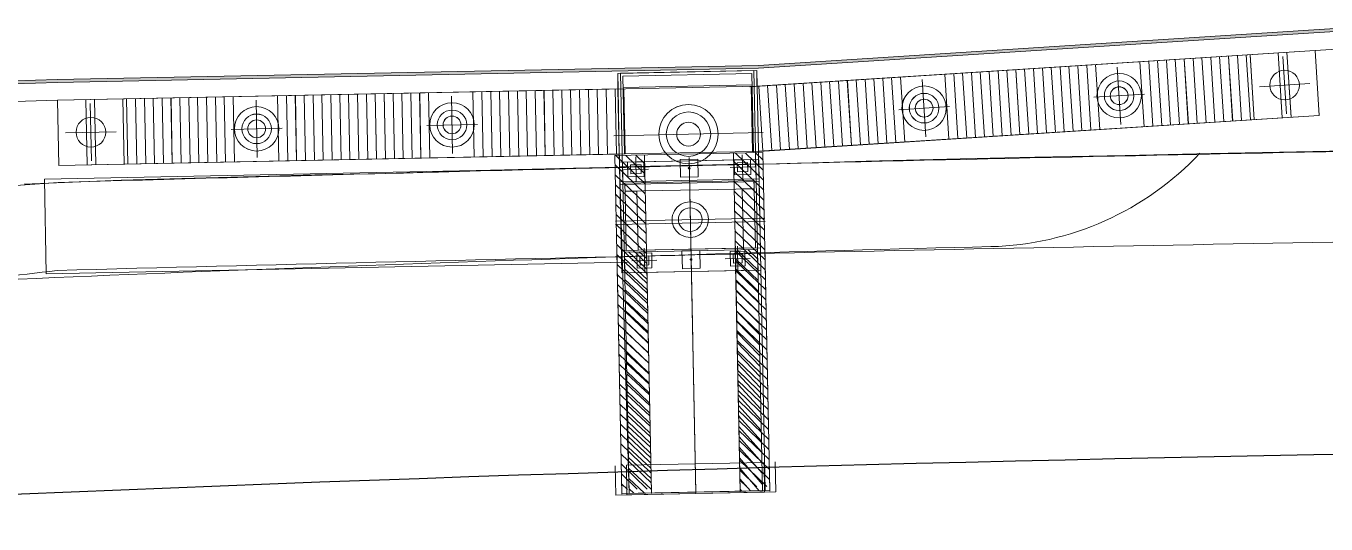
# Model space of a CAD drawing. Header units: millimetres. Extents: x -331961 to 300627, y -148243 to 59350.
# Drawn here: x -63409 to -19503, y 9052 to 25865 of the extents above; entities that cross this region are included whole.
import ezdxf

# ---------------------------------------------------------------- set-up
doc = ezdxf.new("R2010")
doc.units = ezdxf.units.MM
doc.header["$LTSCALE"] = 100
doc.header["$MEASUREMENT"] = 0
doc.layers.add('8', color=8, linetype='Continuous', lineweight=5)
doc.layers.add('BOUNDARY', color=2, linetype='Continuous', lineweight=5)
doc.layers.add('XREF-CII-LSR-ROAD-RCTD-PLAN$0$Mau1', color=1, linetype='Continuous')
pattern_1 = [(301.50070868, (-5241.63707, 10465.678191), (0.013535560012, 0.008294832135), []), (301.50070868, (-5241.629352, 10465.676338), (0.013535560012, 0.008294832135), [])]
pattern_2 = [(31.5006, (-134.42315, 18.60858), (-0.124422, 0.2030337), [])]
pattern_3 = [(301.50057837, (-5244.613652, 10466.41002), (0.01353557888, 0.008294801349), []), (301.50057837, (-5244.605934, 10466.408167), (0.01353557888, 0.008294801349), [])]

# ---------------------------------------------------------------- blocks, each defined once
blk = doc.blocks.new('PB')
at = {"layer": '8'}
h = blk.add_hatch(dxfattribs=at)
h.set_pattern_fill('ANSI31', color=256, scale=0.075, angle=-13.4994)
h.set_pattern_definition(pattern_2)
h.paths.add_polyline_path([(-109.191, 48.819), (-109.424, 47.847), (-98.461, 45.215), (-98.227, 46.187)])
h = blk.add_hatch(dxfattribs=at)
h.set_pattern_fill('ANSI31', color=256, scale=2, angle=-13.4993)
h.set_pattern_definition([(31.500708686, (422710.48413, -1280557.60038), (-0.130627277724, 0.21315842539), [])])
h.paths.add_polyline_path([(-99.029, 42.266), (-106.954, 44.169), (-107.129, 43.439), (-99.204, 41.537)])
h.paths.add_polyline_path([(-98.154, 45.912), (-106.079, 47.815), (-106.254, 47.086), (-98.329, 45.183)])
h = blk.add_hatch(dxfattribs=at)
h.set_pattern_fill('STEEL', color=256, scale=0.005, angle=256.5006)
h.set_pattern_definition(pattern_3)
edge = h.paths.add_edge_path()
edge.add_arc((-109.312, 46.277), 0.03, 0, 360)
h = blk.add_hatch(dxfattribs=at)
h.set_pattern_fill('STEEL', color=256, scale=0.005, angle=256.5006)
h.set_pattern_definition(pattern_3)
edge = h.paths.add_edge_path()
edge.add_arc((-109.312, 46.277), 0.03, 0, 360)
h = blk.add_hatch(dxfattribs=at)
h.set_pattern_fill('STEEL', color=256, scale=0.005, angle=256.5006)
h.set_pattern_definition(pattern_3)
edge = h.paths.add_edge_path()
edge.add_arc((-109.312, 46.277), 0.03, 0, 360)
h = blk.add_hatch(dxfattribs=at)
h.set_pattern_fill('STEEL', color=256, scale=0.005, angle=256.5007)
h.set_pattern_definition(pattern_1)
edge = h.paths.add_edge_path()
edge.add_arc((-106.312, 45.557), 0.03, 0, 360)
h = blk.add_hatch(dxfattribs=at)
h.set_pattern_fill('STEEL', color=256, scale=0.005, angle=256.5007)
h.set_pattern_definition(pattern_1)
edge = h.paths.add_edge_path()
edge.add_arc((-106.312, 45.557), 0.03, 0, 360)
h = blk.add_hatch(dxfattribs=at)
h.set_pattern_fill('STEEL', color=256, scale=0.005, angle=256.5007)
h.set_pattern_definition(pattern_1)
edge = h.paths.add_edge_path()
edge.add_arc((-106.312, 45.557), 0.03, 0, 360)
h = blk.add_hatch(dxfattribs=at)
h.set_pattern_fill('ANSI31', color=256, scale=0.075, angle=-13.4994)
h.set_pattern_definition(pattern_2)
h.paths.add_polyline_path([(-110.124, 44.93), (-110.358, 43.957), (-99.394, 41.325), (-99.161, 42.298)])
for p, q in [((-111.458, 48.954, 0), (-107.808, 67.732, 0)), ((-111.458, 48.954, 0), (-107.808, 67.732, 0)), ((-105.648, 67.312, 0), (-107.808, 67.732, 0)), ((-105.648, 67.312, 0), (-107.808, 67.732, 0)), ((-109.298, 48.534, 0), (-105.648, 67.312, 0)), ((-109.298, 48.534, 0), (-105.648, 67.312, 0)), ((-106.775, 67.283, 0), (-107.101, 65.602, 0)), ((-106.775, 67.283, 0), (-107.101, 65.602, 0)), ((-106.775, 67.283, 0), (-107.101, 65.602, 0)), ((-107.989, 66.799, 0), (-105.83, 66.38, 0)), ((-108.046, 66.505, 0), (-105.887, 66.085, 0)), ((-107.889, 66.627, 0), (-105.987, 66.258, 0)), ((-107.889, 66.627, 0), (-105.987, 66.258, 0)), ((-107.889, 66.627, 0), (-105.987, 66.258, 0)), ((-106.093, 65.026, 0), (-108.252, 65.446, 0)), ((-106.093, 65.026, 0), (-108.252, 65.446, 0)), ((-106.068, 65.153, 0), (-108.228, 65.572, 0)), ((-106.15, 64.731, 0), (-108.309, 65.151, 0)), ((-106.15, 64.731, 0), (-108.309, 65.151, 0)), ((-106.264, 64.142, 0), (-108.424, 64.562, 0)), ((-106.264, 64.142, 0), (-108.424, 64.562, 0)), ((-106.207, 64.437, 0), (-108.367, 64.857, 0)), ((-106.207, 64.437, 0), (-108.367, 64.857, 0)), ((-106.322, 63.848, 0), (-108.481, 64.268, 0)), ((-106.322, 63.848, 0), (-108.481, 64.268, 0)), ((-106.436, 63.259, 0), (-108.596, 63.679, 0)), ((-106.436, 63.259, 0), (-108.596, 63.679, 0)), ((-106.379, 63.553, 0), (-108.538, 63.973, 0)), ((-106.379, 63.553, 0), (-108.538, 63.973, 0)), ((-106.493, 62.964, 0), (-108.653, 63.384, 0)), ((-106.493, 62.964, 0), (-108.653, 63.384, 0)), ((-106.608, 62.375, 0), (-108.767, 62.795, 0)), ((-106.608, 62.375, 0), (-108.767, 62.795, 0)), ((-106.551, 62.67, 0), (-108.71, 63.09, 0)), ((-106.551, 62.67, 0), (-108.71, 63.09, 0)), ((-106.665, 62.081, 0), (-108.825, 62.501, 0)), ((-106.665, 62.081, 0), (-108.825, 62.501, 0)), ((-106.78, 61.492, 0), (-108.939, 61.912, 0)), ((-106.78, 61.492, 0), (-108.939, 61.912, 0)), ((-106.722, 61.786, 0), (-108.882, 62.206, 0)), ((-106.722, 61.786, 0), (-108.882, 62.206, 0)), ((-107.843, 61.786, 0), (-108.17, 60.105, 0)), ((-107.843, 61.786, 0), (-108.17, 60.105, 0)), ((-107.843, 61.786, 0), (-108.17, 60.105, 0)), ((-108.957, 61.13, 0), (-107.055, 60.76, 0)), ((-108.957, 61.13, 0), (-107.055, 60.76, 0)), ((-108.957, 61.13, 0), (-107.055, 60.76, 0)), ((-107.066, 60.02, 0), (-109.225, 60.439, 0)), ((-107.066, 60.02, 0), (-109.225, 60.439, 0)), ((-107.18, 59.431, 0), (-109.34, 59.85, 0)), ((-107.18, 59.431, 0), (-109.34, 59.85, 0)), ((-107.123, 59.725, 0), (-109.283, 60.145, 0)), ((-107.123, 59.725, 0), (-109.283, 60.145, 0)), ((-107.237, 59.136, 0), (-109.397, 59.556, 0)), ((-107.237, 59.136, 0), (-109.397, 59.556, 0)), ((-107.352, 58.547, 0), (-109.512, 58.967, 0)), ((-107.352, 58.547, 0), (-109.512, 58.967, 0)), ((-107.295, 58.842, 0), (-109.454, 59.261, 0)), ((-107.295, 58.842, 0), (-109.454, 59.261, 0)), ((-107.409, 58.253, 0), (-109.569, 58.672, 0)), ((-107.409, 58.253, 0), (-109.569, 58.672, 0)), ((-107.524, 57.664, 0), (-109.683, 58.083, 0)), ((-107.524, 57.664, 0), (-109.683, 58.083, 0)), ((-107.466, 57.958, 0), (-109.626, 58.378, 0)), ((-107.466, 57.958, 0), (-109.626, 58.378, 0)), ((-107.581, 57.369, 0), (-109.74, 57.789, 0)), ((-107.581, 57.369, 0), (-109.74, 57.789, 0)), ((-107.695, 56.78, 0), (-109.855, 57.2, 0)), ((-107.695, 56.78, 0), (-109.855, 57.2, 0)), ((-107.638, 57.075, 0), (-109.798, 57.494, 0)), ((-107.638, 57.075, 0), (-109.798, 57.494, 0)), ((-107.753, 56.486, 0), (-109.912, 56.905, 0)), ((-107.753, 56.486, 0), (-109.912, 56.905, 0)), ((-107.867, 55.897, 0), (-110.027, 56.316, 0)), ((-107.867, 55.897, 0), (-110.027, 56.316, 0)), ((-107.81, 56.191, 0), (-109.969, 56.611, 0)), ((-107.81, 56.191, 0), (-109.969, 56.611, 0)), ((-107.924, 55.602, 0), (-110.084, 56.022, 0)), ((-107.924, 55.602, 0), (-110.084, 56.022, 0)), ((-108.039, 55.013, 0), (-110.198, 55.433, 0)), ((-108.039, 55.013, 0), (-110.198, 55.433, 0)), ((-107.982, 55.308, 0), (-110.141, 55.727, 0)), ((-107.982, 55.308, 0), (-110.141, 55.727, 0)), ((-109.102, 55.307, 0), (-109.429, 53.626, 0)), ((-109.102, 55.307, 0), (-109.429, 53.626, 0)), ((-109.102, 55.307, 0), (-109.429, 53.626, 0)), ((-110.217, 54.651, 0), (-108.315, 54.282, 0)), ((-110.217, 54.651, 0), (-108.315, 54.282, 0)), ((-110.217, 54.651, 0), (-108.315, 54.282, 0)), ((-108.382, 53.246, 0), (-110.542, 53.666, 0)), ((-108.382, 53.246, 0), (-110.542, 53.666, 0)), ((-108.325, 53.541, 0), (-110.485, 53.961, 0)), ((-108.325, 53.541, 0), (-110.485, 53.961, 0)), ((-108.439, 52.952, 0), (-110.599, 53.372, 0)), ((-108.439, 52.952, 0), (-110.599, 53.372, 0)), ((-108.554, 52.363, 0), (-110.714, 52.783, 0)), ((-108.554, 52.363, 0), (-110.714, 52.783, 0)), ((-108.497, 52.657, 0), (-110.656, 53.077, 0)), ((-108.497, 52.657, 0), (-110.656, 53.077, 0)), ((-108.611, 52.068, 0), (-110.771, 52.488, 0)), ((-108.611, 52.068, 0), (-110.771, 52.488, 0)), ((-108.726, 51.479, 0), (-110.885, 51.899, 0)), ((-108.726, 51.479, 0), (-110.885, 51.899, 0)), ((-108.668, 51.774, 0), (-110.828, 52.194, 0)), ((-108.668, 51.774, 0), (-110.828, 52.194, 0)), ((-108.783, 51.185, 0), (-110.943, 51.605, 0)), ((-108.783, 51.185, 0), (-110.943, 51.605, 0)), ((-108.897, 50.596, 0), (-111.057, 51.016, 0)), ((-108.897, 50.596, 0), (-111.057, 51.016, 0)), ((-108.84, 50.89, 0), (-111, 51.31, 0)), ((-108.84, 50.89, 0), (-111, 51.31, 0)), ((-108.955, 50.301, 0), (-111.114, 50.721, 0)), ((-108.955, 50.301, 0), (-111.114, 50.721, 0)), ((-109.069, 49.712, 0), (-111.229, 50.132, 0)), ((-109.069, 49.712, 0), (-111.229, 50.132, 0)), ((-109.012, 50.007, 0), (-111.171, 50.427, 0)), ((-109.012, 50.007, 0), (-111.171, 50.427, 0)), ((-109.126, 49.418, 0), (-111.286, 49.838, 0)), ((-109.126, 49.418, 0), (-111.286, 49.838, 0)), ((-109.241, 48.829, 0), (-111.4, 49.249, 0)), ((-109.241, 48.829, 0), (-111.4, 49.249, 0)), ((-109.184, 49.123, 0), (-111.343, 49.543, 0)), ((-109.184, 49.123, 0), (-111.343, 49.543, 0)), ((-112.884, 44.893, 0), (-111.867, 49.132, 0)), ((-112.884, 44.893, 0), (-111.867, 49.132, 0)), ((-112.884, 44.893, 0), (-111.867, 49.132, 0)), ((-111.502, 49.045, 0), (-112.52, 44.805, 0)), ((-111.502, 49.045, 0), (-112.52, 44.805, 0)), ((-111.502, 49.045, 0), (-112.52, 44.805, 0)), ((-111.867, 49.132, 0), (-109.314, 48.52, 0)), ((-111.867, 49.132, 0), (-109.314, 48.52, 0)), ((-111.867, 49.132, 0), (-109.314, 48.52, 0)), ((-109.321, 48.49, 0), (-111.46, 49.004, 0)), ((-109.321, 48.49, 0), (-111.46, 49.004, 0)), ((-111.02, 44.091, 0), (-109.841, 49, 0)), ((-111.02, 44.091, 0), (-109.841, 49, 0)), ((-111.02, 44.091, 0), (-109.841, 49, 0)), ((-109.191, 48.819, 0), (-110.358, 43.957, 0)), ((-109.191, 48.819, 0), (-110.358, 43.957, 0)), ((-109.191, 48.819, 0), (-110.358, 43.957, 0)), ((-109.191, 48.819, 0), (-98.096, 46.156, 0)), ((-109.314, 48.519, 0), (-110.332, 44.28, 0)), ((-109.314, 48.519, 0), (-110.332, 44.28, 0)), ((-109.314, 48.519, 0), (-110.332, 44.28, 0)), ((-109.462, 43.896, 0), (-108.365, 48.467, 0)), ((-109.462, 43.896, 0), (-108.365, 48.467, 0)), ((-109.462, 43.896, 0), (-108.365, 48.467, 0)), ((-108.278, 48.446, 0), (-109.375, 43.875, 0)), ((-108.99, 47.619, 0), (-108.794, 48.436, 0)), ((-108.99, 47.619, 0), (-108.794, 48.436, 0)), ((-108.99, 47.619, 0), (-108.794, 48.436, 0)), ((-108.388, 48.369, 0), (-105.398, 47.652, 0)), ((-108.388, 48.369, 0), (-105.398, 47.652, 0)), ((-108.388, 48.369, 0), (-105.398, 47.652, 0)), ((-108.365, 48.467, 0), (-105.375, 47.749, 0)), ((-108.365, 48.467, 0), (-105.375, 47.749, 0)), ((-108.365, 48.467, 0), (-105.375, 47.749, 0)), ((-108.214, 43.418, 0), (-107.036, 48.327, 0)), ((-108.214, 43.418, 0), (-107.036, 48.327, 0)), ((-108.214, 43.418, 0), (-107.036, 48.327, 0)), ((-108.103, 43.391, 0), (-106.924, 48.3, 0)), ((-108.103, 43.391, 0), (-106.924, 48.3, 0)), ((-108.103, 43.391, 0), (-106.924, 48.3, 0)), ((-109.374, 44.05, 0), (-108.356, 48.29, 0)), ((-109.374, 44.05, 0), (-108.356, 48.29, 0)), ((-109.374, 44.05, 0), (-108.356, 48.29, 0)), ((-108.484, 47.929, 0), (-109.301, 48.126, 0)), ((-108.484, 47.929, 0), (-109.301, 48.126, 0)), ((-108.484, 47.929, 0), (-109.301, 48.126, 0)), ((-108.088, 48.225, 0), (-109.106, 43.986, 0)), ((-108.088, 48.225, 0), (-109.106, 43.986, 0)), ((-108.088, 48.225, 0), (-109.106, 43.986, 0)), ((-108.356, 48.29, 0), (-107.991, 48.202, 0)), ((-108.356, 48.29, 0), (-107.991, 48.202, 0)), ((-108.356, 48.29, 0), (-107.991, 48.202, 0)), ((-108.29, 48.243, 0), (-108.283, 48.272, 0)), ((-108.29, 48.243, 0), (-108.283, 48.272, 0)), ((-108.29, 48.243, 0), (-108.283, 48.272, 0)), ((-108.29, 48.243, 0), (-108.283, 48.272, 0)), ((-108.29, 48.243, 0), (-108.283, 48.272, 0)), ((-108.29, 48.243, 0), (-108.283, 48.272, 0)), ((-106.104, 47.924, 0), (-107.201, 43.354, 0)), ((-106.104, 47.924, 0), (-107.201, 43.354, 0)), ((-106.104, 47.924, 0), (-107.201, 43.354, 0)), ((-109.424, 47.847, 0), (-98.329, 45.183, 0)), ((-106.079, 47.815, 0), (-107.129, 43.439, 0)), ((-106.079, 47.815, 0), (-107.129, 43.439, 0)), ((-106.079, 47.815, 0), (-107.129, 43.439, 0)), ((-106.144, 47.758, 0), (-107.068, 43.908, 0)), ((-106.144, 47.758, 0), (-107.068, 43.908, 0)), ((-106.144, 47.758, 0), (-107.068, 43.908, 0)), ((-105.375, 47.749, 0), (-106.472, 43.179, 0)), ((-105.375, 47.749, 0), (-106.472, 43.179, 0)), ((-105.375, 47.749, 0), (-106.472, 43.179, 0)), ((-105.398, 47.652, 0), (-106.448, 43.276, 0)), ((-105.398, 47.652, 0), (-106.448, 43.276, 0)), ((-105.398, 47.652, 0), (-106.448, 43.276, 0)), ((-105.846, 47.497, 0), (-106.043, 46.68, 0)), ((-105.846, 47.497, 0), (-106.043, 46.68, 0)), ((-105.846, 47.497, 0), (-106.043, 46.68, 0)), ((-98.154, 45.912, 0), (-105.787, 47.745, 0)), ((-105.536, 46.991, 0), (-106.353, 47.187, 0)), ((-105.536, 46.991, 0), (-106.353, 47.187, 0)), ((-105.536, 46.991, 0), (-106.353, 47.187, 0)), ((-98.329, 45.183, 0), (-106.254, 47.086, 0)), ((-98.001, 46.339, 0), (-98.985, 46.571, 0)), ((-109.66, 46.361, 0), (-103.669, 44.922, 0)), ((-99.06, 46.207, 0), (-100.146, 41.686, 0)), ((-98.096, 46.156, 0), (-99.263, 41.294, 0)), ((-98.001, 46.339, 0), (-99.261, 41.088, 0)), ((-98.088, 45.974, 0), (-99.06, 46.207, 0)), ((-98.63, 43.713, 0), (-108.5, 46.082, 0)), ((-98.679, 43.725, 0), (-106.857, 45.688, 0)), ((-98.154, 45.912, 0), (-99.204, 41.537, 0)), ((-98.154, 45.912, 0), (-99.204, 41.537, 0)), ((-98.088, 45.974, 0), (-99.173, 41.452, 0)), ((-112.464, 44.823, 0), (-116.929, 26.222, 0)), ((-112.464, 44.823, 0), (-116.929, 26.222, 0)), ((-110.332, 44.28, 0), (-112.884, 44.893, 0)), ((-110.332, 44.28, 0), (-112.884, 44.893, 0)), ((-110.332, 44.28, 0), (-112.884, 44.893, 0)), ((-110.325, 44.309, 0), (-112.464, 44.823, 0)), ((-110.325, 44.309, 0), (-112.464, 44.823, 0)), ((-110.124, 44.93, 0), (-99.03, 42.266, 0)), ((-109.635, 44.935, 0), (-109.831, 44.119, 0)), ((-109.635, 44.935, 0), (-109.831, 44.119, 0)), ((-109.635, 44.935, 0), (-109.831, 44.119, 0)), ((-110.395, 44.017, 0), (-112.534, 44.531, 0)), ((-110.395, 44.017, 0), (-112.534, 44.531, 0)), ((-109.324, 44.429, 0), (-110.141, 44.625, 0)), ((-109.324, 44.429, 0), (-110.141, 44.625, 0)), ((-109.324, 44.429, 0), (-110.141, 44.625, 0)), ((-106.778, 43.617, 0), (-106.582, 44.434, 0)), ((-106.778, 43.617, 0), (-106.582, 44.434, 0)), ((-106.778, 43.617, 0), (-106.582, 44.434, 0)), ((-110.325, 44.309, 0), (-114.79, 25.708, 0)), ((-110.325, 44.309, 0), (-114.79, 25.708, 0)), ((-110.535, 43.434, 0), (-112.674, 43.948, 0)), ((-110.535, 43.434, 0), (-112.674, 43.948, 0)), ((-110.465, 43.726, 0), (-112.604, 44.239, 0)), ((-110.465, 43.726, 0), (-112.604, 44.239, 0)), ((-110.358, 43.957, 0), (-99.263, 41.294, 0)), ((-109.375, 43.875, 0), (-110.323, 44.103, 0)), ((-109.351, 43.973, 0), (-110.3, 44.2, 0)), ((-106.448, 43.276, 0), (-109.438, 43.994, 0)), ((-106.448, 43.276, 0), (-109.438, 43.994, 0)), ((-106.448, 43.276, 0), (-109.438, 43.994, 0)), ((-109.009, 43.963, 0), (-109.374, 44.05, 0)), ((-109.009, 43.963, 0), (-109.374, 44.05, 0)), ((-109.009, 43.963, 0), (-109.374, 44.05, 0)), ((-106.271, 43.928, 0), (-107.088, 44.124, 0)), ((-106.271, 43.928, 0), (-107.088, 44.124, 0)), ((-106.271, 43.928, 0), (-107.088, 44.124, 0)), ((-99.029, 42.266, 0), (-106.954, 44.169, 0)), ((-110.605, 43.142, 0), (-112.744, 43.656, 0)), ((-110.605, 43.142, 0), (-112.744, 43.656, 0)), ((-106.472, 43.179, 0), (-109.462, 43.896, 0)), ((-106.472, 43.179, 0), (-109.462, 43.896, 0)), ((-106.472, 43.179, 0), (-109.462, 43.896, 0)), ((-110.745, 42.559, 0), (-112.884, 43.072, 0)), ((-110.745, 42.559, 0), (-112.884, 43.072, 0)), ((-110.675, 42.851, 0), (-112.814, 43.364, 0)), ((-110.675, 42.851, 0), (-112.814, 43.364, 0)), ((-99.204, 41.537, 0), (-106.837, 43.369, 0)), ((-110.815, 42.267, 0), (-112.954, 42.781, 0)), ((-110.815, 42.267, 0), (-112.954, 42.781, 0)), ((-110.955, 41.684, 0), (-113.094, 42.197, 0)), ((-110.955, 41.684, 0), (-113.094, 42.197, 0)), ((-110.885, 41.975, 0), (-113.024, 42.489, 0)), ((-110.885, 41.975, 0), (-113.024, 42.489, 0)), ((-111.025, 41.392, 0), (-113.164, 41.906, 0)), ((-111.025, 41.392, 0), (-113.164, 41.906, 0)), ((-111.165, 40.809, 0), (-113.304, 41.322, 0)), ((-111.165, 40.809, 0), (-113.304, 41.322, 0)), ((-111.095, 41.1, 0), (-113.234, 41.614, 0)), ((-111.095, 41.1, 0), (-113.234, 41.614, 0)), ((-99.261, 41.088, 0), (-100.223, 41.315, 0)), ((-99.173, 41.452, 0), (-100.146, 41.686, 0)), ((-111.235, 40.517, 0), (-113.374, 41.03, 0)), ((-111.235, 40.517, 0), (-113.374, 41.03, 0)), ((-111.375, 39.933, 0), (-113.515, 40.447, 0)), ((-111.375, 39.933, 0), (-113.515, 40.447, 0)), ((-111.305, 40.225, 0), (-113.444, 40.739, 0)), ((-111.305, 40.225, 0), (-113.444, 40.739, 0)), ((-111.445, 39.642, 0), (-113.585, 40.155, 0)), ((-111.445, 39.642, 0), (-113.585, 40.155, 0)), ((-111.515, 39.35, 0), (-113.655, 39.864, 0)), ((-111.515, 39.35, 0), (-113.655, 39.864, 0)), ((-112.955, 38.065, 0), (-112.555, 39.73, 0)), ((-112.955, 38.065, 0), (-112.555, 39.73, 0)), ((-112.955, 38.065, 0), (-112.555, 39.73, 0)), ((-113.697, 39.124, 0), (-111.813, 38.672, 0)), ((-113.697, 39.124, 0), (-111.813, 38.672, 0)), ((-113.697, 39.124, 0), (-111.813, 38.672, 0)), ((-111.866, 37.892, 0), (-114.005, 38.405, 0)), ((-111.866, 37.892, 0), (-114.005, 38.405, 0)), ((-112.006, 37.308, 0), (-114.145, 37.822, 0)), ((-112.006, 37.308, 0), (-114.145, 37.822, 0)), ((-111.936, 37.6, 0), (-114.075, 38.113, 0)), ((-111.936, 37.6, 0), (-114.075, 38.113, 0)), ((-112.076, 37.016, 0), (-114.215, 37.53, 0)), ((-112.076, 37.016, 0), (-114.215, 37.53, 0)), ((-112.216, 36.433, 0), (-114.355, 36.947, 0)), ((-112.216, 36.433, 0), (-114.355, 36.947, 0)), ((-112.146, 36.725, 0), (-114.285, 37.238, 0)), ((-112.146, 36.725, 0), (-114.285, 37.238, 0)), ((-112.286, 36.141, 0), (-114.425, 36.655, 0)), ((-112.286, 36.141, 0), (-114.425, 36.655, 0)), ((-112.426, 35.558, 0), (-114.565, 36.071, 0)), ((-112.426, 35.558, 0), (-114.565, 36.071, 0)), ((-112.356, 35.85, 0), (-114.495, 36.363, 0)), ((-112.356, 35.85, 0), (-114.495, 36.363, 0)), ((-112.496, 35.266, 0), (-114.635, 35.78, 0)), ((-112.496, 35.266, 0), (-114.635, 35.78, 0)), ((-112.636, 34.683, 0), (-114.775, 35.196, 0)), ((-112.636, 34.683, 0), (-114.775, 35.196, 0)), ((-112.566, 34.974, 0), (-114.705, 35.488, 0)), ((-112.566, 34.974, 0), (-114.705, 35.488, 0)), ((-112.706, 34.391, 0), (-114.845, 34.905, 0)), ((-112.706, 34.391, 0), (-114.845, 34.905, 0)), ((-112.846, 33.808, 0), (-114.985, 34.321, 0)), ((-112.846, 33.808, 0), (-114.985, 34.321, 0)), ((-112.776, 34.099, 0), (-114.915, 34.613, 0)), ((-112.776, 34.099, 0), (-114.915, 34.613, 0)), ((-112.916, 33.516, 0), (-115.055, 34.029, 0)), ((-112.916, 33.516, 0), (-115.055, 34.029, 0)), ((-113.056, 32.932, 0), (-115.195, 33.446, 0)), ((-113.056, 32.932, 0), (-115.195, 33.446, 0)), ((-112.986, 33.224, 0), (-115.125, 33.738, 0)), ((-112.986, 33.224, 0), (-115.125, 33.738, 0)), ((-114.496, 31.648, 0), (-114.096, 33.313, 0)), ((-114.496, 31.648, 0), (-114.096, 33.313, 0)), ((-114.496, 31.648, 0), (-114.096, 33.313, 0)), ((-115.238, 32.706, 0), (-113.354, 32.254, 0)), ((-115.238, 32.706, 0), (-113.354, 32.254, 0)), ((-115.238, 32.706, 0), (-113.354, 32.254, 0)), ((-113.476, 31.182, 0), (-115.615, 31.696, 0)), ((-113.476, 31.182, 0), (-115.615, 31.696, 0)), ((-113.406, 31.474, 0), (-115.545, 31.987, 0)), ((-113.406, 31.474, 0), (-115.545, 31.987, 0)), ((-113.546, 30.89, 0), (-115.685, 31.404, 0)), ((-113.546, 30.89, 0), (-115.685, 31.404, 0)), ((-113.686, 30.307, 0), (-115.826, 30.821, 0)), ((-113.686, 30.307, 0), (-115.826, 30.821, 0)), ((-113.616, 30.599, 0), (-115.755, 31.112, 0)), ((-113.616, 30.599, 0), (-115.755, 31.112, 0)), ((-113.756, 30.015, 0), (-115.896, 30.529, 0)), ((-113.756, 30.015, 0), (-115.896, 30.529, 0)), ((-113.896, 29.432, 0), (-116.036, 29.945, 0)), ((-113.896, 29.432, 0), (-116.036, 29.945, 0)), ((-113.826, 29.724, 0), (-115.966, 30.237, 0)), ((-113.826, 29.724, 0), (-115.966, 30.237, 0)), ((-113.966, 29.14, 0), (-116.106, 29.654, 0)), ((-113.966, 29.14, 0), (-116.106, 29.654, 0)), ((-114.106, 28.557, 0), (-116.246, 29.07, 0)), ((-114.106, 28.557, 0), (-116.246, 29.07, 0)), ((-114.036, 28.848, 0), (-116.176, 29.362, 0)), ((-114.036, 28.848, 0), (-116.176, 29.362, 0)), ((-114.177, 28.265, 0), (-116.316, 28.779, 0)), ((-114.177, 28.265, 0), (-116.316, 28.779, 0)), ((-114.277, 27.848, 0), (-116.416, 28.361, 0)), ((-114.247, 27.973, 0), (-116.386, 28.487, 0)), ((-114.247, 27.973, 0), (-116.386, 28.487, 0)), ((-115.803, 26.202, 0), (-115.403, 27.867, 0)), ((-115.803, 26.202, 0), (-115.403, 27.867, 0)), ((-115.803, 26.202, 0), (-115.403, 27.867, 0)), ((-116.638, 27.438, 0), (-114.498, 26.924, 0)), ((-116.545, 27.261, 0), (-114.661, 26.809, 0)), ((-116.545, 27.261, 0), (-114.661, 26.809, 0)), ((-116.545, 27.261, 0), (-114.661, 26.809, 0)), ((-116.708, 27.146, 0), (-114.568, 26.632, 0)), ((-114.79, 25.708, 0), (-116.929, 26.222, 0)), ((-116.929, 26.222, 0), (-114.79, 25.708, 0)), ((-116.929, 26.222, 0), (-114.79, 25.708, 0)), ((-114.79, 25.708, 0), (-116.929, 26.222, 0)), ((-116.929, 26.222, 0), (-114.79, 25.708, 0))]:
    blk.add_line(p, q, dxfattribs=at)
at = {"layer": '8', "ltscale": 0.1}
for p, q in [((-107.989, 66.799, 0), (-105.83, 66.38, 0)), ((-108.046, 66.505, 0), (-105.887, 66.085, 0)), ((-106.068, 65.153, 0), (-108.228, 65.572, 0)), ((-108.278, 48.446, 0), (-109.375, 43.875, 0)), ((-109.375, 43.875, 0), (-110.323, 44.103, 0)), ((-109.351, 43.973, 0), (-110.3, 44.2, 0)), ((-114.277, 27.848, 0), (-116.416, 28.361, 0)), ((-116.638, 27.438, 0), (-114.498, 26.924, 0)), ((-116.708, 27.146, 0), (-114.568, 26.632, 0))]:
    blk.add_line(p, q, dxfattribs=at)
at = {"layer": '8', "elevation": 0}
for points in [[(-112.511, 44.628), (-113.021, 44.751), (-111.924, 49.321), (-111.414, 49.198)], [(-112.511, 44.628), (-113.021, 44.751), (-111.924, 49.321), (-111.414, 49.198)], [(-112.487, 44.725), (-112.998, 44.848), (-111.947, 49.224), (-111.437, 49.101)], [(-112.487, 44.725), (-112.998, 44.848), (-111.947, 49.224), (-111.437, 49.101)], [(-109.274, 48.685), (-111.414, 49.198)], [(-109.298, 48.588), (-111.437, 49.101)], [(-109.594, 43.928), (-110.104, 44.05), (-109.007, 48.621), (-108.496, 48.498)], [(-109.594, 43.928), (-110.104, 44.05), (-109.007, 48.621), (-108.496, 48.498)], [(-109.57, 44.025), (-110.081, 44.148), (-109.03, 48.523), (-108.52, 48.401)], [(-109.57, 44.025), (-110.081, 44.148), (-109.03, 48.523), (-108.52, 48.401)], [(-109.249, 48.576), (-109.298, 48.588)], [(-109.226, 48.673), (-109.274, 48.685)], [(-109.249, 48.576), (-108.301, 48.348)], [(-109.226, 48.673), (-108.278, 48.446)], [(-110.372, 44.115), (-112.511, 44.628)], [(-110.348, 44.212), (-112.487, 44.725)], [(-110.323, 44.103), (-110.372, 44.115)], [(-110.323, 44.103), (-110.372, 44.115)], [(-110.3, 44.2), (-110.348, 44.212)], [(-110.3, 44.2), (-110.348, 44.212)]]:
    blk.add_lwpolyline(points, dxfattribs=at)
at = {"layer": '8', "ltscale": 0.1, "elevation": 0}
for points in [[(-109.274, 48.685), (-111.414, 49.198)], [(-109.298, 48.588), (-111.437, 49.101)], [(-110.372, 44.115), (-112.511, 44.628)], [(-110.348, 44.212), (-112.487, 44.725)]]:
    blk.add_lwpolyline(points, dxfattribs=at)
at = {"layer": '8', "ltscale": 0.5, "elevation": 0}
for points in [[(-109.249, 48.576), (-109.298, 48.588)], [(-109.226, 48.673), (-109.274, 48.685)], [(-109.249, 48.576), (-108.301, 48.348)], [(-109.226, 48.673), (-108.278, 48.446)]]:
    blk.add_lwpolyline(points, dxfattribs=at)
at = {"layer": '8', "elevation": 0}
for points in [[(-109.2, 47.818), (-109.071, 48.353), (-108.585, 48.237), (-108.713, 47.702)], [(-109.2, 47.818), (-109.071, 48.353), (-108.585, 48.237), (-108.713, 47.702)], [(-109.2, 47.818), (-109.071, 48.353), (-108.585, 48.237), (-108.713, 47.702)], [(-109.079, 47.892), (-108.997, 48.233), (-108.706, 48.163), (-108.787, 47.822)], [(-109.079, 47.892), (-108.997, 48.233), (-108.706, 48.163), (-108.787, 47.822)], [(-109.079, 47.892), (-108.997, 48.233), (-108.706, 48.163), (-108.787, 47.822)], [(-106.237, 47.37), (-108.182, 47.836), (-108.088, 48.225), (-106.144, 47.759)], [(-106.237, 47.37), (-108.182, 47.836), (-108.088, 48.225), (-106.144, 47.759)], [(-106.237, 47.37), (-108.182, 47.836), (-108.088, 48.225), (-106.144, 47.759)], [(-106.129, 47.39), (-106.246, 46.904), (-105.76, 46.787), (-105.643, 47.273)], [(-106.129, 47.39), (-106.246, 46.904), (-105.76, 46.787), (-105.643, 47.273)], [(-106.129, 47.39), (-106.246, 46.904), (-105.76, 46.787), (-105.643, 47.273)], [(-106.055, 47.269), (-106.125, 46.978), (-105.834, 46.908), (-105.764, 47.199)], [(-106.055, 47.269), (-106.125, 46.978), (-105.834, 46.908), (-105.764, 47.199)], [(-106.055, 47.269), (-106.125, 46.978), (-105.834, 46.908), (-105.764, 47.199)], [(-108.951, 46.499), (-109.091, 45.915), (-109.674, 46.056), (-109.534, 46.639)], [(-108.951, 46.499), (-109.091, 45.915), (-109.674, 46.056), (-109.534, 46.639)], [(-108.951, 46.499), (-109.091, 45.915), (-109.674, 46.056), (-109.534, 46.639)], [(-105.95, 45.779), (-106.09, 45.195), (-106.674, 45.335), (-106.534, 45.919)], [(-105.95, 45.779), (-106.09, 45.195), (-106.674, 45.335), (-106.534, 45.919)], [(-105.95, 45.779), (-106.09, 45.195), (-106.674, 45.335), (-106.534, 45.919)], [(-109.912, 44.853), (-110.04, 44.318), (-109.554, 44.201), (-109.425, 44.736)], [(-109.912, 44.853), (-110.04, 44.318), (-109.554, 44.201), (-109.425, 44.736)], [(-109.912, 44.853), (-110.04, 44.318), (-109.554, 44.201), (-109.425, 44.736)], [(-109.838, 44.732), (-109.919, 44.392), (-109.628, 44.322), (-109.546, 44.662)], [(-109.838, 44.732), (-109.919, 44.392), (-109.628, 44.322), (-109.546, 44.662)], [(-109.838, 44.732), (-109.919, 44.392), (-109.628, 44.322), (-109.546, 44.662)], [(-107.161, 43.519), (-109.106, 43.986), (-109.013, 44.375), (-107.068, 43.908)], [(-107.161, 43.519), (-109.106, 43.986), (-109.013, 44.375), (-107.068, 43.908)], [(-107.161, 43.519), (-109.106, 43.986), (-109.013, 44.375), (-107.068, 43.908)], [(-106.981, 43.841), (-106.865, 44.327), (-106.378, 44.21), (-106.495, 43.724)], [(-106.981, 43.841), (-106.865, 44.327), (-106.378, 44.21), (-106.495, 43.724)], [(-106.981, 43.841), (-106.865, 44.327), (-106.378, 44.21), (-106.495, 43.724)], [(-106.861, 43.915), (-106.791, 44.206), (-106.499, 44.136), (-106.569, 43.845)], [(-106.861, 43.915), (-106.791, 44.206), (-106.499, 44.136), (-106.569, 43.845)], [(-106.861, 43.915), (-106.791, 44.206), (-106.499, 44.136), (-106.569, 43.845)]]:
    blk.add_lwpolyline(points, close=True, dxfattribs=at)
at = {"layer": '8', "ltscale": 0.1}
for centre, radius in [((-106.938, 66.442, 0), 0.5), ((-108.006, 60.945, 0), 0.75), ((-108.006, 60.945, 0), 0.5), ((-108.006, 60.945, 0), 0.3), ((-109.266, 54.466, 0), 0.75), ((-109.266, 54.466, 0), 0.5), ((-109.266, 54.466, 0), 0.3), ((-110.431, 46.546, 0), 1), ((-110.431, 46.546, 0), 0.75), ((-110.431, 46.546, 0), 0.4), ((-112.755, 38.898, 0), 0.75), ((-112.755, 38.898, 0), 0.5), ((-112.755, 38.898, 0), 0.3), ((-114.296, 32.48, 0), 0.75), ((-114.296, 32.48, 0), 0.5), ((-114.296, 32.48, 0), 0.3), ((-115.603, 27.035, 0), 0.5)]:
    blk.add_circle(centre, radius, dxfattribs=at)
at = {"layer": '8'}
for centre, radius in [((-106.938, 66.442, 0), 0.5), ((-108.006, 60.945, 0), 0.75), ((-108.006, 60.945, 0), 0.5), ((-108.006, 60.945, 0), 0.3), ((-109.266, 54.466, 0), 0.75), ((-109.266, 54.466, 0), 0.5), ((-109.266, 54.466, 0), 0.3), ((-110.431, 46.546, 0), 1), ((-110.431, 46.546, 0), 0.75), ((-110.431, 46.546, 0), 0.4), ((-109.312, 46.277, 0), 0.03), ((-109.312, 46.277, 0), 0.03), ((-109.312, 46.277, 0), 0.03), ((-107.625, 45.872, 0), 0.4), ((-107.625, 45.872, 0), 0.4), ((-107.625, 45.872, 0), 0.4), ((-106.312, 45.557, 0), 0.03), ((-106.312, 45.557, 0), 0.03), ((-106.312, 45.557, 0), 0.03), ((-112.755, 38.898, 0), 0.75), ((-112.755, 38.898, 0), 0.5), ((-112.755, 38.898, 0), 0.3), ((-114.296, 32.48, 0), 0.75), ((-114.296, 32.48, 0), 0.5), ((-114.296, 32.48, 0), 0.3), ((-115.603, 27.035, 0), 0.5)]:
    blk.add_circle(centre, radius, dxfattribs=at)
blk.add_open_spline([(-107.041, 45.732, 0), (-107.066, 45.63, 0), (-107.167, 45.438, 0), (-107.443, 45.259, 0), (-107.775, 45.246, 0), (-108.065, 45.408, 0), (-108.23, 45.693, 0), (-108.234, 46.019, 0), (-108.082, 46.307, 0), (-107.806, 46.485, 0), (-107.475, 46.498, 0), (-107.185, 46.336, 0), (-107.02, 46.052, 0), (-107.017, 45.834, 0), (-107.041, 45.732, 0)], degree=3, knots=[0, 0, 0, 0, 311.445673, 625.541641, 942.245599, 1258.949558, 1573.045525, 1884.491198, 2195.936871, 2510.032839, 2826.736797, 3143.440756, 3457.536723, 3768.982396, 3768.982396, 3768.982396, 3768.982396], dxfattribs=at)
blk.add_open_spline([(-107.041, 45.732, 0), (-107.066, 45.63, 0), (-107.167, 45.438, 0), (-107.443, 45.259, 0), (-107.775, 45.246, 0), (-108.065, 45.408, 0), (-108.23, 45.693, 0), (-108.234, 46.019, 0), (-108.082, 46.307, 0), (-107.806, 46.485, 0), (-107.475, 46.498, 0), (-107.185, 46.336, 0), (-107.02, 46.052, 0), (-107.017, 45.834, 0), (-107.041, 45.732, 0)], degree=3, knots=[0, 0, 0, 0, 311.445673, 625.541641, 942.245599, 1258.949558, 1573.045525, 1884.491198, 2195.936871, 2510.032839, 2826.736797, 3143.440756, 3457.536723, 3768.982396, 3768.982396, 3768.982396, 3768.982396], dxfattribs=at)
blk.add_open_spline([(-107.041, 45.732, 0), (-107.066, 45.63, 0), (-107.167, 45.438, 0), (-107.443, 45.259, 0), (-107.775, 45.246, 0), (-108.065, 45.408, 0), (-108.23, 45.693, 0), (-108.234, 46.019, 0), (-108.082, 46.307, 0), (-107.806, 46.485, 0), (-107.475, 46.498, 0), (-107.185, 46.336, 0), (-107.02, 46.052, 0), (-107.017, 45.834, 0), (-107.041, 45.732, 0)], degree=3, knots=[0, 0, 0, 0, 311.445673, 625.541641, 942.245599, 1258.949558, 1573.045525, 1884.491198, 2195.936871, 2510.032839, 2826.736797, 3143.440756, 3457.536723, 3768.982396, 3768.982396, 3768.982396, 3768.982396], dxfattribs=at)

msp = doc.modelspace()

# ---------------------------------------------------------------- hatches: boundary and pattern name
at = {"layer": '8'}
h = msp.add_hatch(dxfattribs=at)
h.set_pattern_fill('ANGLE', color=256, scale=10.000001, angle=-75.34023769)
h.set_pattern_definition([(284.6597623135, (-1312298886.93, 287238019.87), (67.5760872996, 17.6775403737), [50.8000026466, -19.0500009925]), (14.6597623135, (-1312298886.93, 287238019.87), (-17.6775403737, 67.5760872996), [50.8000026466, -19.0500009925])])
edge = h.paths.add_edge_path()
edge.add_line((-74536.1924, 20565.3068), (-68302.6206, 23097.5331))
edge.add_arc((-62785.5039, 8233.9039), 15854.5277, 96.45473574, 110.36403681, ccw=False)
edge.add_line((-64567.8421, 23987.9294), (-62357.99, 24056.9653))
edge.add_line((-62357.99, 24056.9653), (-38669.1139, 24536.8263))
edge.add_line((-38669.1139, 24536.8263), (-19917.5427, 25736.4456))
edge.add_line((-19917.5427, 25736.4456), (-18300.8303, 25839.8737))
edge.add_arc((-17617.7014, 15161.7022), 10700.0006, 66.88599137, 93.66047103, ccw=False)
edge.add_line((-13417.2878, 25002.7661), (-7464.4481, 22461.9443))
edge.add_line((-7464.4481, 22461.9443), (-7503.7043, 22369.9718))
edge.add_line((-7503.7043, 22369.9718), (-13456.544, 24910.7935))
edge.add_arc((-17617.7014, 15161.7022), 10600.0006, 66.88599137, 93.66047103)
edge.add_line((-18294.4459, 25740.0777), (-19911.1583, 25636.6496))
edge.add_line((-19911.1583, 25636.6496), (-38664.9071, 24436.891))
edge.add_line((-38664.9071, 24436.891), (-62355.4161, 23956.9969))
edge.add_line((-62355.4161, 23956.9969), (-64560.6415, 23888.1056))
edge.add_arc((-62785.5039, 8233.9039), 15754.5277, 96.46952705, 110.3585098)
edge.add_line((-68266.3974, 23004.3118), (-74498.5568, 20472.6593))
edge.add_line((-74498.5568, 20472.6593), (-74536.1924, 20565.3068))

# ---------------------------------------------------------------- linework, layer by layer
for p, q in [((-38962.9963, 23816.4874), (-19872.8366, 25037.6805)), ((-19732.3902, 22842.168), (-19872.8366, 25037.6805)), ((-25649.4754, 22463.6535), (-25789.9218, 24659.1659)), ((-25350.0873, 22482.8053), (-25490.5337, 24678.3177)), ((-25050.6993, 22501.957), (-25191.1457, 24697.4695)), ((-24751.3112, 22521.1088), (-24891.7576, 24716.6213)), ((-24451.9232, 22540.2606), (-24592.3696, 24735.773)), ((-24152.5351, 22559.4124), (-24292.9815, 24754.9248)), ((-23853.147, 22578.5642), (-23993.5935, 24774.0766)), ((-23553.759, 22597.716), (-23694.2054, 24793.2284)), ((-23254.3709, 22616.8678), (-23394.8173, 24812.3802)), ((-22954.9829, 22636.0195), (-23095.4293, 24831.532)), ((-22655.5948, 22655.1713), (-22796.0412, 24850.6837)), ((-22356.2067, 22674.3231), (-22496.6532, 24869.8355)), ((-22056.8187, 22693.4749), (-22197.2651, 24888.9873)), ((-32236.0127, 22042.3142), (-32376.4591, 24237.8267)), ((-31936.6246, 22061.466), (-32077.071, 24256.9784)), ((-31637.2365, 22080.6178), (-31777.683, 24276.1302)), ((-31337.8485, 22099.7696), (-31478.2949, 24295.282)), ((-31038.4604, 22118.9214), (-31178.9068, 24314.4338)), ((-30739.0724, 22138.0732), (-30879.5188, 24333.5856)), ((-30439.6843, 22157.2249), (-30580.1307, 24352.7374)), ((-30140.2963, 22176.3767), (-30280.7427, 24371.8891)), ((-29840.9082, 22195.5285), (-29981.3546, 24391.0409)), ((-29541.5201, 22214.6803), (-29681.9666, 24410.1927)), ((-29242.1321, 22233.8321), (-29382.5785, 24429.3445)), ((-28942.744, 22252.9839), (-29083.1904, 24448.4963)), ((-28643.356, 22272.1356), (-28783.8024, 24467.6481)), ((-28343.9679, 22291.2874), (-28484.4143, 24486.7998)), ((-28044.5798, 22310.4392), (-28185.0263, 24505.9516)), ((-27745.1918, 22329.591), (-27885.6382, 24525.1034)), ((-27445.8037, 22348.7428), (-27586.2501, 24544.2552)), ((-27146.4157, 22367.8946), (-27286.8621, 24563.407)), ((-43214.7149, 23744.5162), (-62339.9728, 23357.1865)), ((-44669.8616, 21514.595), (-44714.4074, 23714.144)), ((-44369.9231, 21520.6695), (-44414.4689, 23720.2184)), ((-44069.9846, 21526.7439), (-44114.5304, 23726.2929)), ((-43770.0461, 21532.8183), (-43814.5919, 23732.3673)), ((-43470.1076, 21538.8928), (-43514.6534, 23738.4417)), ((-43170.1691, 21544.9672), (-43214.7149, 23744.5162)), ((-38871.0507, 21632.0341), (-38915.5965, 23831.583)), ((-38523.1619, 21640.1268), (-38663.6083, 23835.6392)), ((-38223.7738, 21659.2786), (-38364.2202, 23854.791)), ((-37924.3858, 21678.4303), (-38064.8322, 23873.9428)), ((-37624.9977, 21697.5821), (-37765.4441, 23893.0945)), ((-37325.6096, 21716.7339), (-37466.0561, 23912.2463)), ((-37026.2216, 21735.8857), (-37166.668, 23931.3981)), ((-36726.8335, 21755.0375), (-36867.2799, 23950.5499)), ((-36427.4455, 21774.1893), (-36567.8919, 23969.7017)), ((-36128.0574, 21793.341), (-36268.5038, 23988.8535)), ((-35828.6694, 21812.4928), (-35969.1158, 24008.0052)), ((-35529.2813, 21831.6446), (-35669.7277, 24027.157)), ((-35229.8932, 21850.7964), (-35370.3397, 24046.3088)), ((-34930.5052, 21869.9482), (-35070.9516, 24065.4606)), ((-34631.1171, 21889.1), (-34771.5635, 24084.6124)), ((-34331.7291, 21908.2517), (-34472.1755, 24103.7642)), ((-34032.341, 21927.4035), (-34172.7874, 24122.916)), ((-33732.9529, 21946.5553), (-33873.3994, 24142.0677)), ((-62295.427, 21157.6375), (-62339.9728, 23357.1865)), ((-59966.7249, 21204.799), (-60011.2707, 23404.348)), ((-59666.7864, 21210.8734), (-59711.3322, 23410.4224)), ((-59366.8479, 21216.9479), (-59411.3937, 23416.4968)), ((-59066.9094, 21223.0223), (-59111.4552, 23422.5713)), ((-58766.9709, 21229.0967), (-58811.5167, 23428.6457)), ((-58467.0324, 21235.1712), (-58511.5782, 23434.7201)), ((-58167.0939, 21241.2456), (-58211.6397, 23440.7946)), ((-57867.1554, 21247.32), (-57911.7012, 23446.869)), ((-57567.2169, 21253.3945), (-57611.7627, 23452.9434)), ((-57267.2784, 21259.4689), (-57311.8242, 23459.0179)), ((-56967.3399, 21265.5433), (-57011.8857, 23465.0923)), ((-56667.4014, 21271.6178), (-56711.9472, 23471.1667)), ((-56367.4629, 21277.6922), (-56412.0087, 23477.2412)), ((-54867.7704, 21308.0644), (-54912.3163, 23507.6133)), ((-54567.8319, 21314.1388), (-54612.3778, 23513.6878)), ((-54267.8934, 21320.2132), (-54312.4393, 23519.7622)), ((-53967.9549, 21326.2876), (-54012.5008, 23525.8366)), ((-53668.0165, 21332.3621), (-53712.5623, 23531.911)), ((-53368.078, 21338.4365), (-53412.6238, 23537.9855)), ((-53068.1395, 21344.5109), (-53112.6853, 23544.0599)), ((-52768.201, 21350.5854), (-52812.7468, 23550.1343)), ((-52468.2625, 21356.6598), (-52512.8083, 23556.2088)), ((-52168.324, 21362.7342), (-52212.8698, 23562.2832)), ((-51868.3855, 21368.8087), (-51912.9313, 23568.3576)), ((-51568.447, 21374.8831), (-51612.9928, 23574.4321)), ((-51268.5085, 21380.9575), (-51313.0543, 23580.5065)), ((-50968.57, 21387.032), (-51013.1158, 23586.5809)), ((-50668.6315, 21393.1064), (-50713.1773, 23592.6554)), ((-50368.693, 21399.1808), (-50413.2388, 23598.7298)), ((-50068.7545, 21405.2553), (-50113.3003, 23604.8042)), ((-49768.816, 21411.3297), (-49813.3618, 23610.8787)), ((-48269.1235, 21441.7019), (-48313.6694, 23641.2508)), ((-47969.185, 21447.7763), (-48013.7309, 23647.3253)), ((-47669.2465, 21453.8507), (-47713.7924, 23653.3997)), ((-47369.308, 21459.9252), (-47413.8539, 23659.4741)), ((-47069.3695, 21465.9996), (-47113.9154, 23665.5486)), ((-46769.431, 21472.074), (-46813.9769, 23671.623)), ((-46469.4926, 21478.1484), (-46514.0384, 23677.6974)), ((-46169.5541, 21484.2229), (-46214.0999, 23683.7719)), ((-45869.6156, 21490.2973), (-45914.1614, 23689.8463)), ((-45569.6771, 21496.3717), (-45614.2229, 23695.9207)), ((-45269.7386, 21502.4462), (-45314.2844, 23701.9951)), ((-44969.8001, 21508.5206), (-45014.3459, 23708.0696)), ((-38822.5499, 21620.975), (-19732.3902, 22842.168)), ((-43170.1691, 21544.9672), (-62295.427, 21157.6375)), ((-43161.8466, 21091.1965), (-62787.001, 20693.6981)), ((-62787.001, 20693.6981), (-62722.1998, 17494.3543)), ((-43456.0862, 18334.6728), (-43288.5155, 10061.4262)), ((-42456.2913, 18354.9232), (-42288.7205, 10081.6766)), ((-39456.9065, 18415.6743), (-39289.3357, 10142.4277)), ((-38457.1115, 18435.9247), (-38289.5408, 10162.6781)), ((-43097.0453, 17891.8527), (-62722.1998, 17494.3543))]:
    msp.add_line(p, q, dxfattribs=at)
at = {"layer": '8', "ltscale": 0.1}
for p, q in [((-21927.9026, 22701.7216), (-22068.349, 24897.234)), ((-21120.2868, 24957.8814, 0), (-20979.8404, 22762.3689, 0)), ((-20820.8988, 24977.0331, 0), (-20680.4523, 22781.5207, 0)), ((-61390.1676, 23376.4222, 0), (-61345.6217, 21176.8732, 0)), ((-61090.2291, 23382.4966, 0), (-61045.6832, 21182.9477, 0)), ((-60095.878, 21202.1834), (-60140.4238, 23401.7323)), ((-43349.3738, 20516.1277), (-43369.1157, 21490.9278)), ((-43249.3943, 20518.1525), (-43269.1362, 21492.9526)), ((-38650.3374, 20611.2938), (-43349.3738, 20516.1277))]:
    msp.add_line(p, q, dxfattribs=at)
at = {"layer": '8', "flags": 128}
msp.add_lwpolyline([(-74536.1924, 20565.3068), (-68302.6206, 23097.5331, -0.0607654006), (-64567.8421, 23987.9294), (-62357.99, 24056.9653), (-38669.1139, 24536.8263), (-19917.5427, 25736.4456), (-18300.8303, 25839.8737, -0.1173601127), (-13417.2878, 25002.7661), (-7464.4481, 22461.9443), (-7503.7043, 22369.9718), (-13456.544, 24910.7935, 0.1173601127), (-18294.4459, 25740.0777), (-19911.1583, 25636.6496), (-38664.9071, 24436.891), (-62355.4161, 23956.9969), (-64560.6415, 23888.1056, 0.0606764183), (-68266.3974, 23004.3118), (-74498.5568, 20472.6593)], format="xyb", close=True, dxfattribs=at)
msp.add_lwpolyline([(-64517.1613, 23289.1712), (-62339.9724, 23357.1866), (-38639.6661, 23837.2792), (-19872.852, 25037.8737), (-18256.1396, 25141.3018, -0.1173601127)], format="xyb", dxfattribs=at)
at = {"layer": '8', "ltscale": 5}
msp.add_lwpolyline([(-62295.427, 21157.6375), (-62339.9724, 23357.1866), (-43414.6757, 23740.5528), (-43425.3042, 24265.3589), (-38726.2678, 24360.525), (-38721.322, 23835.6251), (-19872.8366, 25037.6805), (-19732.8168, 22842.1407), (-38671.0917, 21636.0837), (-38439.0468, 10178.3546), (-43037.9658, 10085.2161), (-43370.1281, 21540.9176)], close=True, dxfattribs=at)
at = {"layer": '8'}
for points in [[(-43414.6739, 23740.4666), (-43425.3042, 24265.3589), (-38726.2678, 24360.525), (-38715.6375, 23835.6327)], [(-43314.6944, 23742.4914), (-43325.3247, 24267.3837), (-38826.2472, 24358.5002), (-38815.617, 23833.6078)], [(-43369.1157, 21490.9278), (-43370.1281, 21540.9176)], [(-43269.1362, 21492.9526), (-43270.1486, 21542.9424)], [(-43353.9296, 20741.0816), (-43364.5599, 21265.974), (-38665.5234, 21361.1401), (-38654.8932, 20836.2477)], [(-43351.6804, 20587.249), (-43362.3118, 21112.1413), (-38663.2756, 21207.3181), (-38652.6441, 20682.4257)], [(-43253.9501, 20743.1064), (-43264.5804, 21267.9988), (-38765.5029, 21359.1153), (-38754.8727, 20834.2229)], [(-43251.7009, 20589.274), (-43262.3323, 21114.1663), (-38763.2551, 21205.2931), (-38752.6236, 20680.4007)]]:
    msp.add_lwpolyline(points, dxfattribs=at)
at = {"layer": '8', "ltscale": 0.1}
for points in [[(-43370.1281, 21540.9176), (-43414.6739, 23740.4666)], [(-43270.1486, 21542.9424), (-43314.6944, 23742.4914)], [(-38771.0712, 21634.0589), (-38815.617, 23833.6078)], [(-38671.0917, 21636.0837), (-38715.6375, 23835.6327)]]:
    msp.add_lwpolyline(points, dxfattribs=at)
at = {"layer": '8', "ltscale": 5, "flags": 128}
for points in [[(-16656.6496, 21673.481, 0.0023520489), (-62326.3952, 20582.9192, -0.0069200769), (-82563.3912, 19415.593), (-83593.5194, 19360.2662), (-86351.973, 19209.2777), (-88866.6865, 19068.0232), (-94883.5583, 18716.6814), (-101401.4056, 18315.9518), (-107166.8526, 17945.238), (-115186.4144, 17409.1996), (-113352.4129, 15693.7801, 0.206931211), (-105879.7815, 13017.6703), (-105715.6278, 13028.2253), (-70492.6223, 17015.5581, 0.0268585158), (-62360.5383, 17613.4314, -0.0021503266), (-19274.1052, 18567.6341)], [(-105715.6861, 13027.5461), (-70492.6805, 17014.8789, -0.0056384186), (-30817.9834, 18416.2706, 0.2009876591), (-23764.4966, 21572.2638)], [(-105715.6861, 13027.5461), (-70492.6805, 17014.8789, -0.0056384186), (-30817.9834, 18416.2706, 0.2009876591), (-23764.4966, 21572.2638)]]:
    msp.add_lwpolyline(points, format="xyb", dxfattribs=at)
at = {"layer": '8', "flags": 128}
msp.add_lwpolyline([(-18285.7275, 21660.4672), (-20501.7533, 21616.7242), (-23381.7636, 21558.3622), (-26289.6255, 21497.7017), (-29334.1972, 21432.322), (-31856.073, 21376.7202), (-35032.0315, 21304.8324), (-37962.2784, 21208.6747), (-44914.229, 21067.8504), (-47716.3468, 20996.9904), (-50658.6761, 20902.1939), (-53649.6849, 20841.6056), (-55228.7654, 20799.0291), (-57322.9336, 20741.7715), (-60190.5653, 20661.8993), (-63475.2581, 20519.9562)], dxfattribs=at)
at = {"layer": '8', "ltscale": 0.5}
for points in [[(-38770.0588, 21584.0691), (-38771.0712, 21634.0589)], [(-38770.0588, 21584.0691), (-38750.3168, 20609.269)], [(-38670.0793, 21586.0939), (-38671.0917, 21636.0837)], [(-38670.0793, 21586.0939), (-38650.3374, 20611.2938)]]:
    msp.add_lwpolyline(points, dxfattribs=at)
at = {"layer": '8', "ltscale": 0.1}
for centre, radius in [((-26488.9467, 23512.2011), 750), ((-20900.3696, 23869.701), 500), ((-33075.4839, 23090.8618), 750), ((-26488.9467, 23512.2011), 500), ((-26488.9467, 23512.2011), 300), ((-49020.4266, 22526.7118), 750), ((-33075.4839, 23090.8618), 500), ((-33075.4839, 23090.8618), 300), ((-55619.0735, 22393.0743), 750), ((-55619.0735, 22393.0743), 500), ((-49020.4266, 22526.7118), 500), ((-41033.2649, 22213.3725), 1000), ((-41033.2649, 22213.3725), 750), ((-61217.9254, 22279.6849), 500), ((-55619.0735, 22393.0743), 300), ((-49020.4266, 22526.7118), 300), ((-41033.2649, 22213.3725), 400)]:
    msp.add_circle(centre, radius, dxfattribs=at)
at = {"layer": 'XREF-CII-LSR-ROAD-RCTD-PLAN$0$Mau1', "ltscale": 5}
msp.add_lwpolyline([(-254195.6106, -3909.3269), (-180530.5684, 2084.1476), (-174800.3105, 2550.1858), (-166826.4728, 3196.6468), (-160098.2428, 3738.3278), (-148385.0442, 4667.5441), (-129938.7265, 6075.6677), (-112732.281, 7300.3654), (-106496.1978, 7717.1937), (-100758.049, 8086.1522), (-94270.3019, 8485.0312), (-88280.5073, 8834.7919), (-85784.4422, 8974.9989), (-83038.5529, 9125.2997), (-82013.6706, 9180.3447, -0.0306632758), (132788.461, 7472.7415)], format="xyb", dxfattribs=at)

# ---------------------------------------------------------------- block references
at = {"layer": 'BOUNDARY', "xscale": 999.9999999999997, "yscale": 999.9999999999997, "zscale": 999.9999999999997, "rotation": 284.6596319878181}
msp.add_blockref('PB', (-58116.2994, -96401.9824, 0), dxfattribs=at)

doc.saveas('drawing.dxf')
